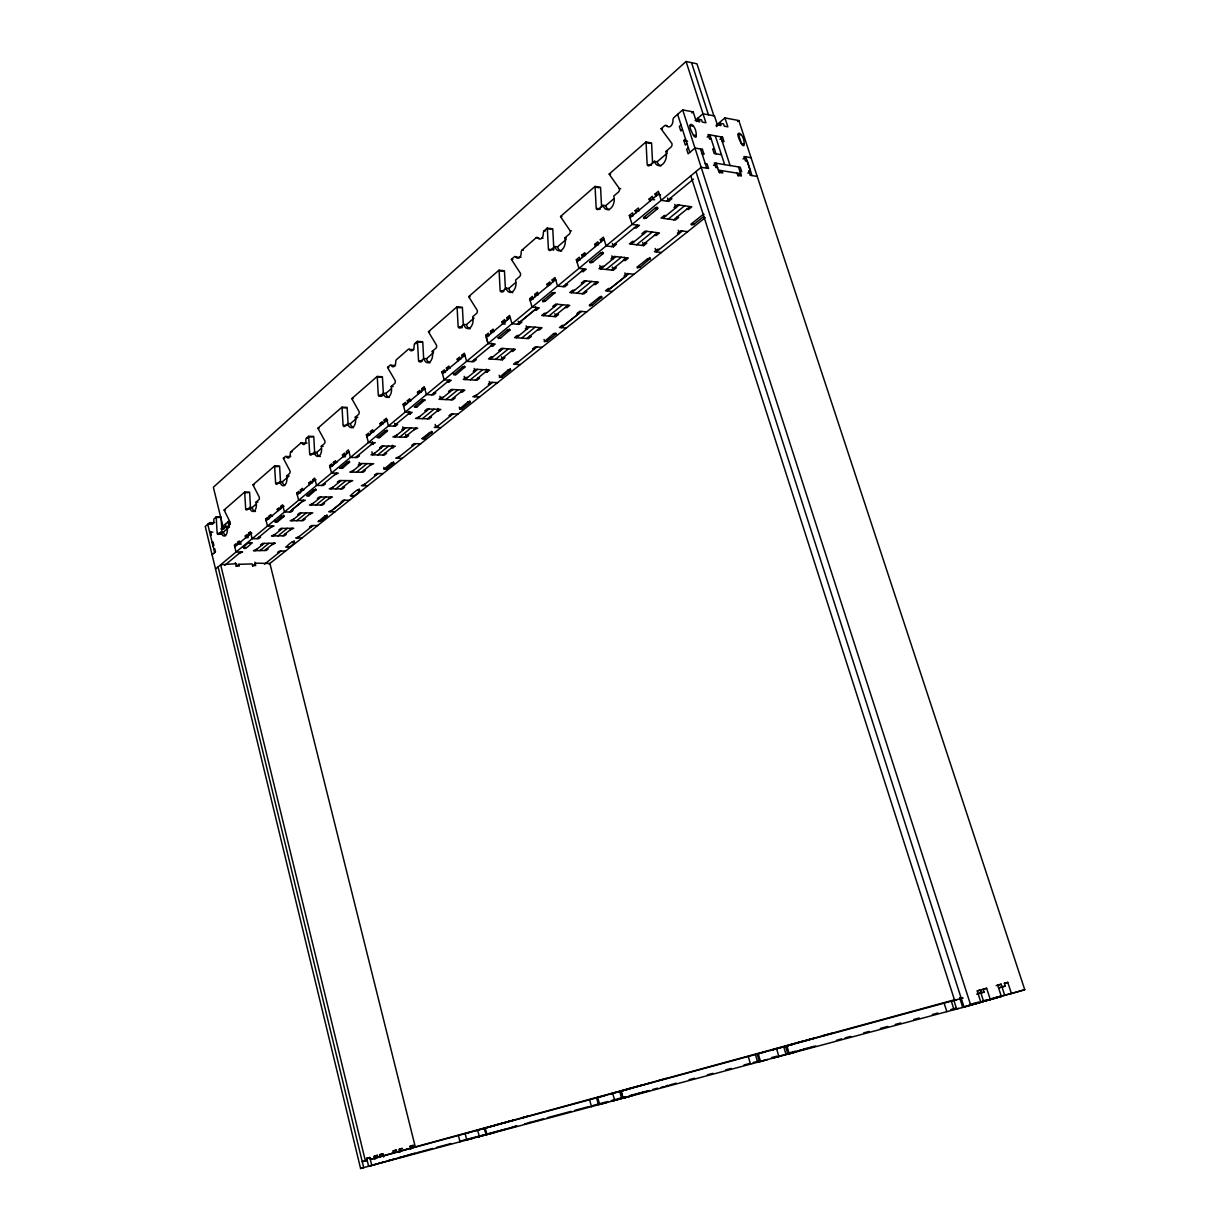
<?xml version="1.0" encoding="UTF-8"?>
<svg xmlns="http://www.w3.org/2000/svg" width="1230" height="1230" viewBox="0 0 1230 1230"><rect width="100%" height="100%" fill="white"/><g stroke="black" fill="none" stroke-linecap="round" stroke-linejoin="round"><path stroke-width="1.5" d="M251.95 542.876C244.678 540.77 238.666 556.544 251.95 542.876L249.49 542.922M306.762 495.644L309.114 495.752L316.079 489.724L313.558 490.047L306.762 495.644L309.268 495.644M339.987 468.215L342.371 468.369L349.628 461.911L347.152 462.311L339.972 468.215L342.524 468.246M377.256 437.45L379.655 437.634L387.481 430.9L384.852 431.192L377.241 437.45L379.824 437.511M414.433 406.746L416.862 406.992L425.057 399.75L422.474 400.134L414.418 406.746L417.032 406.853M498.196 337.604L498.319 338.481L500.671 337.943L510.066 329.871L507.267 330.132L498.181 337.604L500.856 337.789M542.722 300.843L542.784 301.796L545.198 301.242L555.145 292.509L552.362 292.894L542.722 300.843L545.413 301.089M286.052 546.996C293.524 548.918 299.505 533.62 286.052 546.996L288.42 546.95M350.427 495.69C358.714 497.843 365.525 481.007 350.427 495.69L352.841 495.69M421.998 438.603L424.319 438.787L432.176 432.084L429.716 432.483L421.998 438.603L424.504 438.664M556.052 333.976L555.776 333.069L553.685 333.638L544.26 341.648L546.873 341.264L556.068 333.976L553.485 333.791M589.524 305.055L589.539 305.993L591.891 305.44L601.962 296.937L599.271 297.306L589.524 305.055L592.107 305.286M637.355 266.91L637.309 267.925L639.738 267.371L650.47 258.3L647.718 258.669L637.355 266.91L639.969 267.202M713.892 115.82L696.964 63.822L686.063 61.5L213.359 487.249L222.891 526.271L228.842 521.151L229.672 524.534L228.811 525.272M222.015 533.236L221.077 517.43A1.86 0.953 88.4 0 0 221 516.923L216.142 516.954L214.343 518.522A1.86 0.953 88.3 0 0 213.82 519.813L213.789 521.474A3.705 1.891 88.3 0 1 211.068 523.842L210.376 522.812A1.845 0.938 88.3 0 0 209.531 522.719L205.241 526.471L360.59 1168.5L363.696 1167.67L218.094 566.907M216.142 516.954A1.86 0.953 88.4 0 1 216.219 517.476L217.157 533.313A1.86 0.953 88.1 0 0 218.433 534.281L221.016 532.083A6.55 3.367 88.2 0 0 225.521 535.511A6.55 3.367 88.2 0 0 227.073 526.886L229.703 524.657A1.876 0.969 88.3 0 0 230.148 522.166L224.291 510.435A1.891 0.969 88.6 0 1 224.137 509.973L244.616 492.108L249.552 492.123A1.907 0.999 88.9 0 1 249.629 492.646L250.582 508.851M244.616 492.108A1.907 0.999 88.9 0 1 244.709 492.63L245.662 508.866A1.907 0.999 88.7 0 0 246.999 509.85L249.705 507.529A6.734 3.536 88.7 0 0 254.425 510.957A6.734 3.536 88.7 0 0 256.071 502.086L258.823 499.734A1.937 1.015 88.9 0 0 259.299 497.181L253.18 485.25A1.937 1.015 89.1 0 1 253.026 484.774L274.567 465.986L279.548 466.047A1.953 1.046 89.5 0 1 279.641 466.601L280.594 483.221M274.567 465.986A1.968 1.046 89.5 0 1 274.644 466.524L275.612 483.19A1.968 1.046 89.2 0 0 277.011 484.174L279.871 481.73A6.903 3.705 89.3 0 0 284.807 485.158A6.903 3.705 89.3 0 0 286.575 475.995L289.465 473.519A1.983 1.076 89.5 0 0 289.973 470.89L283.577 458.759A1.983 1.061 89.7 0 1 283.392 458.267L285.421 456.499A1.983 1.061 89.7 0 1 286.39 456.561L287.159 457.622A3.982 2.137 89.8 0 0 290.249 454.931L290.295 453.132A1.999 1.076 89.8 0 1 290.895 451.733L300.904 443L304.686 443.092M300.904 443A2.014 1.092 -90 0 1 301.888 443.046L302.672 444.122A4.028 2.199 -89.9 0 0 305.855 441.355L305.901 439.541A2.014 1.107 -89.9 0 1 306.516 438.111L308.622 436.281L313.665 436.404A2.014 1.107 -89.8 0 1 313.773 436.957L314.742 454.07L310.329 453.993M308.622 436.281A2.03 1.107 -89.8 0 1 308.715 436.835L309.683 453.978A2.03 1.107 89.9 0 0 311.159 454.946L314.173 452.363A7.119 3.921 -90 0 0 319.4 455.776A7.119 3.921 -90 0 0 321.276 446.305L324.336 443.676A2.045 1.138 -89.8 0 0 324.874 440.955L318.139 428.609A2.045 1.122 -89.6 0 1 317.97 428.117L341.971 407.176L347.091 407.376A2.076 1.169 -89 0 1 347.183 407.945L348.182 425.519M341.971 407.176A2.076 1.169 -89.1 0 1 342.063 407.745L343.062 425.365A2.076 1.169 -89.4 0 0 344.615 426.333L347.783 423.612A7.334 4.121 -89.2 0 0 353.271 427.01A7.334 4.121 -89.2 0 0 355.27 417.216L358.514 414.449A2.106 1.184 -89.1 0 0 359.083 411.635L352.026 399.074A2.106 1.184 -88.8 0 1 351.826 398.566L377.164 376.457L382.361 376.734A2.137 1.23 -88.2 0 1 382.453 377.318L383.36 393.585M377.164 376.457A2.137 1.23 -88.2 0 1 377.272 377.057L378.286 395.168A2.137 1.23 -88.5 0 0 379.916 396.137L383.268 393.262A7.549 4.351 -88.4 0 0 389.049 396.629A7.549 4.351 -88.4 0 0 391.186 386.497L394.599 383.56A2.168 1.261 -88.2 0 0 395.214 380.654L387.788 367.878A2.168 1.245 -87.9 0 1 387.588 367.37L389.987 365.279A2.168 1.245 -87.9 0 1 391.109 365.264L392.001 366.371A4.351 2.506 -87.8 0 0 395.676 363.188L395.737 361.236A2.183 1.261 -87.8 0 1 396.444 359.652L408.268 349.335A2.199 1.276 -87.5 0 1 409.421 349.305L410.343 350.412A4.413 2.583 -87.3 0 0 414.11 347.137L414.172 345.153A2.214 1.292 -87.3 0 1 414.91 343.539L417.401 341.371L422.659 341.725A2.214 1.307 -87.2 0 1 422.766 342.324L423.689 359.114M417.401 341.371A2.214 1.292 -87.2 0 1 417.508 341.971L418.538 360.667A2.214 1.307 -87.5 0 0 420.26 361.62L423.827 358.56A7.811 4.613 -87.4 0 0 429.962 361.897A7.811 4.613 -87.4 0 0 432.237 351.365L435.881 348.259A2.245 1.338 -87.1 0 0 436.542 345.23L428.686 332.223A2.245 1.322 -86.8 0 1 428.486 331.7L456.991 306.824L462.311 307.269A2.291 1.368 -86.1 0 1 462.418 307.9L463.356 325.366M456.991 306.824A2.291 1.368 -86.1 0 1 457.099 307.454L458.144 326.703A2.291 1.368 -86.5 0 0 459.974 327.641L463.756 324.413A8.072 4.874 -86.3 0 0 470.229 327.703A8.072 4.874 -86.3 0 0 472.658 316.771L476.517 313.481A2.322 1.415 -86 0 0 477.225 310.344L468.953 297.107A2.322 1.399 -85.7 0 1 468.738 296.584L498.98 270.185L504.362 270.738A2.368 1.445 -84.8 0 1 504.469 271.384L505.438 289.388M498.98 270.185A2.368 1.445 -84.9 0 1 499.103 270.831L500.149 290.68A2.368 1.461 -85.2 0 0 502.086 291.602L506.099 288.174A8.349 5.151 -85 0 0 512.956 291.402A8.349 5.151 -85 0 0 515.57 280.071L519.675 276.565A2.399 1.491 -84.7 0 0 520.428 273.306L511.68 259.853A2.399 1.476 -84.4 0 1 511.449 259.315L514.325 256.809A2.399 1.476 -84.4 0 1 516.016 257.07A4.812 2.967 -84.2 0 0 519.398 257.608A4.812 2.967 -84.2 0 0 521.166 252.581A2.414 1.491 -84.2 0 1 522.058 250.059L536.249 237.667L538.971 237.99M536.249 237.667A2.445 1.522 -83.7 0 1 537.987 237.928A4.905 3.06 -83.5 0 0 541.492 238.42A4.905 3.06 -83.5 0 0 543.322 233.285A2.46 1.538 -83.4 0 1 544.229 230.717L547.227 228.104L552.67 228.765A2.46 1.538 -83.3 0 1 552.793 229.426L553.854 249.921M547.227 228.104A2.46 1.538 -83.3 0 1 547.35 228.749L548.426 249.306A2.46 1.553 -83.7 0 0 550.487 250.197L554.776 246.523A8.687 5.489 -83.4 0 0 562.079 249.69A8.687 5.489 -83.4 0 0 564.908 237.867L569.29 234.115A2.506 1.584 -83.1 0 0 570.105 230.717L560.803 217.018A2.491 1.568 -82.8 0 1 560.573 216.465L594.982 186.437L600.471 187.237A2.552 1.63 -81.6 0 1 600.594 187.913L601.593 207.317M620.704 188.713L619.32 188.513L609.465 174.599A2.598 1.661 -81.1 0 1 609.204 174.03L645.935 141.973L651.47 142.926A2.66 1.722 -79.8 0 1 651.608 143.618L652.623 163.698M645.935 141.973A2.66 1.722 -79.9 0 1 646.073 142.68L647.165 164.636A2.66 1.737 -80.2 0 0 649.502 165.481L654.391 161.299A9.394 6.165 -79.8 0 0 662.663 164.267A9.394 6.165 -79.8 0 0 665.937 151.428L670.934 147.154A2.706 1.784 -79.4 0 0 671.888 143.449L661.402 129.304A2.706 1.768 -79.2 0 1 661.125 128.72L664.63 125.675A2.706 1.768 -79.1 0 1 666.245 125.414L667.521 126.598A5.443 3.552 -78.9 0 0 672.887 121.924L673.01 119.525A2.737 1.784 -78.8 0 1 674.071 117.434L682.696 109.901L693.197 111.899L696.134 120.971L699.809 121.647L699.071 119.387L696.518 121.57M691.921 112.991L693.197 111.899M681.02 124.953L679.329 126.413L680.79 130.964L682.496 129.504M210.499 535.588L211.345 534.865L210.53 531.468L209.684 532.19L212.898 532.144M695.119 120.525L703.007 113.76L714.476 115.928L717.398 124.906L720.995 125.583L720.273 123.338L716.429 126.567M226.028 526.994L223.875 527.024L221.323 529.207L223.476 529.177M594.982 186.437A2.568 1.63 -81.7 0 1 595.105 187.114L596.196 208.347A2.552 1.645 -82.1 0 0 598.38 209.223L602.961 205.302L605.713 205.687A9.01 5.812 -81.7 0 0 609.188 209.838M602.961 205.302A9.025 5.812 -81.7 0 0 610.726 208.377A9.025 5.812 -81.7 0 0 613.77 196.062L618.444 192.065A2.598 1.676 -81.4 0 0 619.32 188.513M221.016 532.083L223.445 532.037L228.303 527.901M249.705 507.529L252.165 507.529L255.994 504.254M279.871 481.73L282.362 481.745L289.081 476.01M314.173 452.363L316.71 452.425L320.969 448.781M347.783 423.612L350.35 423.689L356.592 418.369M383.268 393.262L385.866 393.369L391.155 388.865M423.827 358.56L426.472 358.714L433.483 352.733M463.756 324.413L466.416 324.612L474.057 318.078M506.099 288.174L508.805 288.42L515.57 282.639M554.776 246.523L557.498 246.846L566.184 239.435M605.713 205.687L613.816 198.768M654.391 161.299L657.174 161.745L667.275 153.12M212.221 542.691L213.067 541.969L213.897 545.367L213.051 546.089M687.016 143.603L685.31 145.048L683.849 140.466L685.541 139.021M213.805 549.226L214.65 548.503L215.481 551.916L212.083 554.792M688.354 147.8L686.648 149.245L688.124 153.827L694.981 148.061L702.391 149.322L703.868 153.919L703.007 154.642M716.029 125.445L724.947 117.911L738.83 120.54L1024.759 989.72L1011.429 993.548L1007.77 982.355L1004.418 983.262L1005.248 986.122L998.545 987.951M707.204 137.099L709.848 134.87L715.998 153.827M701.53 150.045L702.391 149.322M737.554 121.616L738.83 120.54M719.981 139.297L722.548 137.145L724.009 141.665L722.21 141.342M241.264 544.075L238.005 544.137L237.575 542.399L239.358 540.923L239.773 542.661M248.183 537.664L245.739 537.71L245.293 535.957L247.092 534.466L247.538 536.203M249.029 534.958L248.598 533.205L250.413 531.698L252.165 538.725L258.715 538.617L260.545 537.126L258.9 537.141M270.569 527.532L274.075 525.979L267.464 526.056L265.68 518.952L267.54 517.399L267.986 519.183M269.539 517.876L269.093 516.093L270.969 514.54L271.415 516.323M277.703 511.096L277.242 509.297L279.149 507.713L279.594 509.512M281.178 508.19L280.732 506.391L282.639 504.807L284.468 512.003L291.11 511.972L293.032 510.389L291.372 510.389L301.719 501.855L305.348 500.241L298.659 500.256L296.814 492.984L298.767 491.339L299.228 493.168M300.873 491.8L300.397 489.971L302.38 488.325L302.841 490.155M309.453 484.651L308.991 482.821L310.99 481.145L311.451 482.975M313.127 481.591L312.651 479.746L314.665 478.07L316.556 485.435L323.305 485.481L325.32 483.805L323.644 483.805M334.575 474.811L338.327 473.12L331.546 473.058L329.609 465.616L331.67 463.879L332.161 465.755M333.884 464.31L333.392 462.449L335.467 460.712L335.959 462.572M345.492 456.807L342.939 456.76L342.447 454.885L344.554 453.132L345.046 455.008M371.399 444.461L375.304 442.708L368.416 442.539L366.386 434.913L368.585 433.083L369.092 434.99M370.922 433.467L370.414 431.561L372.613 429.716L373.121 431.638M380.516 425.472L380.009 423.551L382.238 421.69L382.761 423.612M384.621 422.059L384.114 420.122L386.358 418.246L388.449 425.98L395.368 426.195L397.628 424.335L395.906 424.273M408.129 414.202L409.851 414.264L412.173 412.358L405.208 412.112L403.086 404.286L405.393 402.364L405.931 404.316M407.868 402.702L407.33 400.749L409.667 398.797L410.205 400.765M418.031 394.246L417.493 392.278L419.845 390.294L420.399 392.278M422.367 390.617L421.829 388.649L424.212 386.666L426.41 394.584L433.406 394.892L435.804 392.924L434.052 392.847M446.997 382.176L448.75 382.269L451.21 380.255L444.153 379.886L441.924 371.875L444.384 369.83L444.937 371.829M446.982 370.122L446.429 368.124L448.904 366.063L449.457 368.078M457.76 361.159L457.191 359.145L459.697 357.054L460.266 359.068M462.357 357.33L461.788 355.301L464.31 353.195L466.616 361.312L473.704 361.743L476.241 359.652L474.473 359.544M490.801 346.091L492.584 346.214L495.198 344.062L488.064 343.57L485.712 335.344L488.325 333.161L488.91 335.221M491.093 333.407L490.509 331.347L493.138 329.148L493.722 331.208M505.253 324.059L502.578 323.844L501.978 321.768L504.638 319.539L505.238 321.614M507.483 319.754L506.883 317.678L509.574 315.434L512.003 323.782L519.168 324.336L521.874 322.106L520.09 321.968L534.712 309.899L536.511 310.052L539.293 307.777L532.083 307.146L529.623 298.706L532.39 296.384L533.021 298.506M535.342 296.568L534.712 294.447L537.51 292.11L538.14 294.231M547.55 286.406L546.92 284.268L549.749 281.901L550.394 284.038M552.762 282.054L552.132 279.917L554.991 277.519L557.544 286.083L564.785 286.79L567.66 284.422L565.862 284.238M581.467 271.4L583.266 271.584L586.233 269.155L578.946 268.386L576.347 259.714L579.299 257.239L579.96 259.407M582.436 257.347L581.775 255.179L584.757 252.688L585.418 254.871M595.443 246.523L594.782 244.339L597.811 241.803L598.472 243.986M601.009 241.88L600.348 239.681L603.392 237.144L606.098 245.939L613.401 246.8L616.476 244.263L614.662 244.047M634.449 227.75L636.279 227.981L639.446 225.367L632.097 224.414L629.33 215.496L632.497 212.852L633.189 215.081M635.849 212.867L635.157 210.638L638.355 207.978L639.047 210.207M649.794 201.259L649.102 198.999L652.346 196.293L653.053 198.537M655.774 196.277L655.067 194.017L658.342 191.28L661.217 200.336L668.582 201.397L671.888 198.691L670.043 198.414M234.776 546.843L250.859 533.451M266.141 520.721L283.1 506.606M297.276 494.798L315.141 479.915M330.101 467.462L348.951 451.779M366.909 436.819L386.881 420.183M403.625 406.238L424.765 388.649M442.493 373.874L464.894 355.224M510.189 317.525L486.311 337.404L488.079 343.57M530.238 300.812L555.637 279.671M577.008 261.882L604.084 239.343M630.037 217.725L659.065 193.556M215.527 569.013L701.162 167.28L708.572 168.495L707.081 163.882L705.236 163.575M281.562 516.446L275.12 522.058L277.734 521.628L284.145 516.323L281.562 516.446L284.038 516.431L283.7 515.093M590.123 261.698L600.194 253.395A1.86 0.784 -18.6 0 1 602.7 252.627A1.86 0.784 -18.6 0 1 602.931 253.718L592.86 262.005A1.845 0.784 -18.3 0 1 590.385 262.774A1.845 0.784 -18.3 0 1 590.139 261.698L592.86 262.005M643.905 217.31L654.698 208.408A1.937 0.846 -19.7 0 1 657.297 207.593A1.937 0.846 -19.7 0 1 657.45 208.793L646.657 217.679A1.922 0.83 -19.5 0 1 644.09 218.479A1.922 0.83 -19.5 0 1 643.92 217.31L646.657 217.679M224.782 565.262L240.926 551.947M257.07 538.648L272.414 526.01M289.45 511.972L303.687 500.241M321.614 485.466L336.62 473.104M355.547 457.514L373.566 442.662M393.631 426.149L410.436 412.296M431.638 394.815L449.442 380.162M456.438 374.397L464.971 366.848L462.326 367.247L453.516 374.689L456.007 374.673L453.793 374.243L453.378 372.736M471.92 361.635L493.399 343.939M517.369 324.197L537.495 307.608M562.971 286.621L584.404 268.955M611.571 246.584L637.601 225.136M666.737 201.136L693.474 179.119M713.477 165.404L716.152 163.206L719.12 172.385L722.779 172.969L722.025 170.678L719.442 172.8M255.071 550.702L264.05 543.383M273.183 535.942L282.439 528.393M291.848 520.736L301.396 512.941M311.098 505.038L320.953 497.012M330.962 488.848L341.141 480.546M351.488 472.12L362.004 463.541M383.576 445.967L372.705 454.823L371.906 451.825M394.615 436.957L405.869 427.794M417.293 418.477L428.932 409.006M452.809 389.541L440.771 399.35L439.894 396.214M477.548 369.369L465.063 379.547L464.171 376.365M490.247 359.022L503.193 348.474M516.369 337.727L529.792 326.796M543.46 315.649L557.405 304.287M571.596 292.709L586.08 280.917M615.876 256.624L600.84 268.893L599.794 265.449M631.236 244.109L646.888 231.348M662.862 218.325L679.175 205.041M236.314 566.4L238.897 564.293L252.135 563.94L252.55 565.646L255.717 565.554L254.902 562.172M259.899 550.594L268.893 543.291M278.026 535.865L287.313 528.331M296.738 520.69L306.301 512.925M316.033 505.023L325.904 497.012M335.944 488.863L346.137 480.576M356.5 472.166L367.032 463.618M377.748 454.916L388.634 446.09M399.704 437.096L410.958 427.948M422.413 418.661L434.067 409.19M445.921 399.581L457.99 389.787M470.26 379.809L482.76 369.661M495.49 359.345L508.436 348.828M521.628 338.112L535.065 327.195M548.765 316.095L562.71 304.763M576.932 293.217L591.415 281.455M606.19 269.462L621.258 257.239M636.617 244.755L652.284 232.04M668.274 219.063L684.603 205.81M743.043 159.024L745.795 156.794L751.961 175.552M264.696 550.502L273.721 543.199M282.869 535.803L292.171 528.285M301.611 520.644L311.205 512.895M320.938 505.007L330.839 497.012M340.894 488.879L351.104 480.623M361.497 472.228L372.044 463.695M382.776 455.008L393.677 446.198M404.762 437.234L416.048 428.102M427.517 418.83L439.187 409.39M451.056 399.796L463.141 390.033M475.426 380.085L487.941 369.969M500.687 359.667L513.663 349.166M526.87 338.496L540.324 327.611M554.038 316.525L567.999 305.24M582.236 293.724L596.735 281.993M611.525 270.031L626.608 257.839M641.983 245.416L657.666 232.731M673.671 219.786L689.999 206.579M391.463 447.966L395.322 446.229L381.854 445.937L379.67 447.72L381.362 447.751M396.829 435.143L392.893 436.911L406.423 437.265L408.668 435.466L406.976 435.42M436.804 411.297L440.863 409.467L427.179 408.929L424.842 410.835L426.564 410.912M485.404 371.998L487.126 372.106L489.648 370.061L475.779 369.277L473.273 371.322L475.011 371.414L474.165 368.416M492.8 356.915L491.047 356.808L488.479 358.899L502.394 359.775L504.961 357.684L503.239 357.576M546.197 313.389L544.429 313.235L541.661 315.495L555.76 316.664L558.528 314.434L556.775 314.28M603.792 266.449L602.008 266.249L599.01 268.694L613.263 270.231L616.261 267.802L614.493 267.617M623.533 260.299L625.317 260.499L628.346 258.039L614.062 256.409L611.033 258.884L612.817 259.084L611.833 255.84M634.311 241.572L632.512 241.357L629.406 243.894L643.736 245.616L646.842 243.11L645.058 242.894M252.519 566.092L256.163 563.155L269.908 563.478L415.279 1146.867M738 175.875L740.675 173.722L718.382 170.094M747.855 173.123L750.454 171.047L747.24 161.284L745.472 160.976L743.996 156.487L751.084 157.701M264.496 564.201L280.932 551.086M297.353 537.987L312.974 525.548M324.782 516.139L318.201 521.643L320.753 521.228L327.272 516.016L324.766 516.139L327.18 516.108L326.826 514.801M330.27 511.741L344.738 500.21M362.958 485.681L378.194 473.535M391.294 463.095L383.96 469.23L386.62 468.799L393.861 463.018L391.278 463.095L393.754 463.141L393.369 461.757M397.398 458.237L415.679 443.661M453.04 413.88L436.004 427.456L435.174 424.412M467.677 402.195L459.451 409.052L462.219 408.637L470.337 402.179L467.677 402.195L470.198 402.302L469.783 400.857M474.519 396.752L492.523 382.392M508.036 370.03L499.38 377.41L501.948 377.01L510.573 370.168L510.25 369.338L508.021 370.03L510.573 370.168L510.143 368.693M515.278 364.264L536.987 346.937M561.203 327.641L581.529 311.436M607.236 290.941L628.853 273.706M682.435 230.979L656.22 251.889L655.144 248.445M703.683 216.511L694.166 224.06A1.876 0.784 -20 0 1 691.644 224.859A1.876 0.784 -20 0 1 691.537 223.706L702.407 215.066A1.891 0.8 -20.2 0 1 704.021 214.328M624.886 272.906L625.855 276.089L610.141 288.62L608.42 288.45L605.498 290.772L612.417 291.449M269.17 564.063L705.267 217.679M313.389 490.155L315.91 490.17L315.557 488.787M614.693 1100.512L612.74 1093.439L484.482 1128.341L486.142 1134.798L970.747 1005.264L980.879 1002.342L977.189 990.934L980.74 989.935L981.663 992.779L984.046 992.118L983.124 989.274L986.645 988.274L990.335 999.621L1001.358 996.454L997.699 985.184L1001.159 984.2L1002.081 987.014M958.401 1008.416L956.617 1008.938L953.896 1000.436L956.402 999.79M961.706 1007.555L990.335 999.621M974.729 1003.803L978.234 1002.788M994.117 998.053L1000.913 996.1M761.17 1061.198L759.402 1061.705L757.142 1054.048L765.398 1051.788M762.323 1060.921L764.107 1060.414M804.113 1048.99L805.819 1048.498M767.658 1059.461L760.524 1061.505L758.264 1053.787M776.13 1057.077L772.594 1058.092L796.425 1051.542L792.904 1052.542M777.913 1056.601L782.019 1055.402M798.285 1050.789L801.453 1049.882M792.704 1052.757L787.892 1054.079L785.586 1046.3L794.057 1043.978M796.379 1051.773L789.23 1053.818L786.908 1045.992M836.477 1040.319L841.581 1038.858M473.627 1138.15L368.616 1166.271L366.678 1158.337L369.815 1157.476L371.814 1165.502M481.145 1136.043L477.778 1136.997L496.582 1131.815L466.785 1139.979L465.155 1133.599L494.921 1125.404L476.133 1130.585L479.5 1129.647M482.36 1135.72L486.757 1134.46M489.724 1133.737L492 1133.107M509.189 1128.233L512.218 1127.372M513.402 1126.88L516.662 1125.957M513.463 1127.034L516.754 1126.111L460.204 1141.071M524.426 1123.959L530.637 1122.267L528.562 1122.821M531.529 1122.052L543.552 1118.716M606.651 1102.557L599.61 1104.463L597.703 1097.498L604.745 1095.561M614.631 1100.312L611.172 1101.296L632.205 1095.515L628.745 1096.499M616.968 1099.651L620.412 1098.667M637.724 1093.747L644.658 1091.702M627.269 1096.883L622.918 1098.236L620.966 1091.164L625.332 1089.888M643.029 1092.425L646.442 1091.456L644.951 1091.856M630.144 1096.268L623.133 1098.267L621.165 1091.148L628.176 1089.18M666.537 1085.859L668.213 1085.383L665.722 1086.059M669.551 1085.06L676.254 1083.153M784.679 1046.499L788.784 1045.331M790.598 1044.839L794.119 1043.84L770.318 1050.42L773.855 1049.421M805.158 1040.734L809.97 1039.365M811.785 1038.873L815.229 1037.905L790.767 1044.654L794.242 1043.686M630.267 1088.504L609.25 1094.316L963.059 997.976L961.26 998.483M832.187 1033.2L823.808 1035.506L827.452 1034.507M977.712 993.84L980.864 992.948M998.622 987.921L1005.248 986.122M360.59 1168.5L414.941 1153.279M417.078 1152.695L420.245 1151.803M363.896 1161.228L362.25 1161.689L367.017 1160.382L366.525 1158.399L369.815 1157.476M367.017 1160.382L365.372 1160.843L220.662 564.77L236.575 563.663M376.934 1157.645L370.292 1159.46L471.982 1131.738M377.918 1157.338L377.425 1155.354L374.304 1156.215L374.781 1158.183L377.918 1157.338L380.101 1156.723L379.624 1154.739L382.868 1153.832L383.637 1157M394.599 1152.664L380.208 1156.661M396.598 1152.08L399.704 1151.203M413.48 1147.39L391.786 1153.433M480.715 1129.309L485.112 1128.079M488.064 1127.31L490.34 1126.68M498.919 1124.205L495.613 1125.127L515.093 1119.746L511.788 1120.668M500.133 1123.866L529.284 1115.779L522.75 1117.609L525.256 1116.932M505.453 1122.452L508.759 1121.514M626.808 1089.473L632.697 1087.72M634.173 1087.32L650.993 1082.692L629.299 1088.688M666.26 1078.464L659.096 1080.417L662.094 1079.602M1004.326 983.323L1007.77 982.355M775.638 1048.929L779.743 1047.76M795.41 1043.255L803.574 1041.011M805.419 1040.519L830.604 1033.584M377.425 1155.354L374.166 1156.262L374.95 1159.444M393.6 1152.925L393.108 1150.957L396.26 1150.096L396.752 1152.064M399.197 1149.281L402.379 1148.389L399.227 1149.251L399.996 1152.387M410.835 1149.373L410.067 1146.237L413.219 1145.361L413.711 1147.313L509.727 1121.114M393.108 1150.957L396.26 1150.096M410.051 1146.237L413.219 1145.361M996.146 985.584L1001.159 984.2M379.732 1154.693L382.868 1153.832M977.389 990.857L980.74 989.935M981.632 989.658L986.645 988.274M642.444 1084.906L526.886 1116.471M650.685 1082.661L665.799 1078.541M802.206 1041.333L663.77 1079.14M955.679 999.483L829.158 1034.03M386.589 1154.909L387.635 1154.616M406.054 1149.45L407.115 1149.158M410.543 1148.174L414.018 1147.252M976.635 994.148L984.046 992.118M398.797 1157.707L405.393 1155.939M407.514 1155.324L411.204 1154.278M412.004 1154.063L415.494 1153.156M421.829 1151.357L432.791 1148.42M436.435 1147.436L451.056 1143.516M547.212 1117.747L571.043 1111.351M574.702 1110.367L589.355 1106.447M593.029 1105.463L607.682 1101.527M611.356 1100.543L626.009 1096.622M629.668 1095.638L649.548 1090.518M652.592 1089.488L657.65 1088.135M661.048 1087.335L664.046 1086.536M689.061 1079.709L694.566 1078.233M707.373 1074.805L712.877 1073.329M725.7 1069.9L731.189 1068.424M744.012 1064.98L749.501 1063.504M753.16 1062.536L758.649 1061.06M771.471 1057.616L776.96 1056.139M789.783 1052.711L795.272 1051.235M803.098 1049.375L815.721 1045.992M845.133 1037.874L850.699 1036.383M863.675 1032.892L869.241 1031.401M880.373 1028.418L887.783 1026.435M895.209 1024.452L900.775 1022.96M913.752 1019.47L919.317 1017.979M932.294 1014.504L937.86 1013.013M950.836 1009.538L956.402 1008.047M969.394 1004.556L978.665 1002.066M982.37 1001.082L987.936 999.59M991.641 998.591L1012.982 992.979M1024.759 989.72L962.721 1007.293L959.6 997.561M388.695 1160.551L396.06 1158.583M497.258 1131.477L507.114 1128.833M631.221 1095.592L641.337 1092.886M648.056 1090.979L649.548 1090.58M794.841 1051.773L807.449 1048.39M809.094 1047.883L810.908 1047.407M812.261 1046.976L814.076 1046.499M984.507 1001.036L982.293 1001.635L1001.358 996.454M369.846 1165.886L371.414 1165.471M372.198 1165.256L377.164 1163.934M378.533 1163.426L384.806 1161.75M388.034 1160.828L389.095 1160.551M285.652 550.979L279.348 551.117L277.55 552.547L279.133 552.516M239.174 553.392L242.571 551.916L236.037 552.055L234.346 545.105L236.099 543.629L236.529 545.367M245.969 547.796L243.509 547.842L243.202 546.535M256.839 549.241L253.442 550.732L266.264 550.456L268.063 549.01L266.464 549.041M292.14 542.153L294.508 542.107L294.17 540.816M262.221 544.859L260.606 544.875L262.421 543.414L275.289 543.168L271.876 544.675M302.103 537.91L295.754 538.017L299.197 536.511M237.575 542.399L240.834 542.338M274.997 534.45L271.522 535.973L284.453 535.773L286.298 534.281L284.699 534.297M245.293 535.957L248.568 535.911M280.548 529.915L278.918 529.946L280.778 528.423L293.755 528.254L290.28 529.792M217.772 533.297L220.8 533.251M248.598 533.205L251.873 533.159M218.433 534.281L221.277 534.235M317.74 525.487L311.359 525.564L309.468 527.07L311.067 527.055M227.073 526.886L229.518 526.855M221.077 528.746L224.291 528.716L223.875 527.024M277.719 521.628L275.243 521.658L274.92 520.321M318.37 521.243L320.753 521.228M210.745 522.704L214.374 522.673A1.845 0.938 88.3 0 1 214.65 522.519M210.069 524.241L207.762 524.272L214.635 552.639M265.68 518.952L268.986 518.922M293.709 519.183L290.188 520.751L303.21 520.628L305.117 519.091L303.487 519.106M299.444 514.509L297.798 514.524L299.72 512.956L312.804 512.879L309.253 514.448M269.093 516.093L272.399 516.077M216.219 517.476L219.863 517.446M277.242 509.297L280.563 509.282M224.137 509.973L225.367 509.973M335.083 511.726L328.656 511.757L332.223 510.189L342.755 501.794L341.141 501.809L343.124 500.21L349.581 500.21M280.732 506.391L284.053 506.391M246.277 508.866L249.352 508.851M256.071 502.086L257.931 502.086M313.035 503.439L309.422 505.038L322.552 505.007L324.52 503.424L322.89 503.424M318.939 498.627L317.294 498.627L319.277 496.997L332.454 497.012L328.825 498.627M244.709 492.63L248.399 492.646M296.814 492.984L300.151 492.984M300.397 489.971L303.749 489.986M357.177 490.309L359.606 490.309L359.252 488.971M253.026 484.774L254.256 484.789M367.832 485.712L361.343 485.681L365.018 484.051M332.961 487.188L329.286 488.833L342.509 488.879L344.538 487.249L342.893 487.234M339.08 482.221L337.404 482.206L339.449 480.53L352.733 480.638L349.028 482.283M308.991 482.821L312.343 482.837M276.243 483.19L279.979 483.221M312.651 479.746L316.018 479.777M383.084 473.596L376.549 473.519L374.458 475.195L376.088 475.211M286.575 475.995L288.45 476.01M353.564 470.413L349.797 472.089L363.127 472.243L365.218 470.552L363.557 470.521M369.892 465.401L373.689 463.71L360.298 463.51L358.191 465.248L359.867 465.263L359.129 462.48M329.609 465.616L332.992 465.663M274.644 466.524L278.395 466.585M386.635 468.799L384.175 468.768L383.806 467.4M333.392 462.449L336.789 462.495M346.968 462.434L349.52 462.48L349.166 461.066M402.318 458.313L395.737 458.206L399.55 456.499M286.682 456.53L290.434 456.591A1.983 1.061 89.7 0 1 290.741 456.422M283.392 458.267L284.653 458.298M342.447 454.885L345.861 454.946M357.699 455.761L359.391 455.792L357.254 457.545L350.427 457.422L348.444 449.888L346.322 451.656L346.814 453.547M374.827 453.071L370.983 454.793L384.421 455.038L386.589 453.301L384.913 453.255M290.895 451.733L292.156 451.764M321.276 446.305L323.183 446.352M420.629 443.769L414.018 443.615L411.804 445.383L413.449 445.429M308.715 436.835L312.497 436.927M306.516 438.111L307.777 438.141M366.386 434.913L369.83 435.005M384.667 431.33L387.25 431.392L386.866 429.962M429.547 432.606L432.038 432.668L431.638 431.253M370.414 431.561L373.843 431.653M343.693 425.38L346.691 425.472M413.757 429.947L417.708 428.163L404.132 427.748L401.872 429.593L403.578 429.639L402.794 426.779M317.97 428.117L319.231 428.148M380.009 423.551L383.453 423.658M438.295 425.611L434.328 427.394L440.986 427.61M384.114 420.122L387.558 420.245M419.584 416.601L415.555 418.415L429.193 418.892L431.499 417.016L429.808 416.955M355.27 417.216L357.853 417.308M458.037 414.064L451.349 413.818L449.012 415.679L450.672 415.74M342.063 407.745L345.907 407.899M403.086 404.286L406.561 404.424M462.234 408.637L459.728 408.545L459.313 407.099M351.826 398.566L353.118 398.628M407.33 400.749L410.82 400.888M378.932 395.199L383.468 395.399M379.916 396.137L381.869 396.214M422.274 400.273L424.888 400.38M479.562 396.967L472.827 396.675L476.933 394.815M443.138 397.398L441.401 397.321L439.018 399.273L452.732 399.873L455.146 397.936L453.424 397.859M450.365 391.509L448.627 391.432L451.056 389.449L464.832 390.11L462.388 392.078L460.681 391.986M417.493 392.278L420.983 392.432M391.186 386.497L393.139 386.589M421.829 388.649L425.334 388.818M497.581 382.653L490.816 382.299L488.341 384.283L490.032 384.375L489.202 381.438M377.272 377.057L381.162 377.256M467.523 377.518L465.786 377.425L463.31 379.455L477.132 380.178L479.608 378.164L477.886 378.071M441.924 371.875L445.445 372.075M502.148 376.887L499.611 376.749L499.18 375.273M446.429 368.124L449.949 368.324M391.294 365.356L395.199 365.587A2.168 1.245 -87.9 0 1 395.553 365.372M387.588 367.37L388.895 367.447M462.111 367.386L464.755 367.539L464.356 366.017M520.367 364.572L513.556 364.157L516.123 362.097L517.83 362.204M419.184 360.697L422.474 360.897M420.26 361.62L421.582 361.697M457.191 359.145L460.727 359.36M432.237 351.365L433.56 351.442M461.788 355.301L465.324 355.532M409.575 349.412L413.511 349.674A2.199 1.292 -87.4 0 1 413.88 349.458M414.91 343.539L416.217 343.631M500.564 350.596L498.811 350.473L501.41 348.351L515.37 349.289L512.756 351.396L511.019 351.288M542.107 347.291L535.265 346.829L532.636 348.936L534.343 349.043M417.508 341.971L421.444 342.232M428.486 331.7L429.793 331.793M547.089 341.125L544.521 340.941L544.075 339.418M519.014 335.559L517.246 335.421L514.586 337.604L528.577 338.619L531.252 336.451L529.515 336.328M485.712 335.344L489.279 335.606M458.805 326.75L462.126 327.011M507.052 330.286L509.727 330.486L509.297 328.933M459.974 327.641L461.957 327.795M490.509 331.347L494.076 331.608M537.587 329.794L539.34 329.932L542.046 327.749L527.993 326.657L525.302 328.856L527.055 328.994L526.163 325.904M566.338 328.041L559.466 327.503L562.202 325.32L563.924 325.458L578.715 313.681L576.993 313.527L579.791 311.282L586.679 311.882M501.978 321.768L505.545 322.06M506.883 317.678L510.465 317.97M457.099 307.454L461.081 307.777M468.738 296.584L470.075 296.691M554.561 306.578L552.793 306.424L555.591 304.133L569.721 305.394L566.907 307.654L565.154 307.5M529.623 298.706L533.22 299.028M552.147 293.048L554.853 293.309M599.041 297.46L601.639 297.706L601.163 296.153M500.825 290.741L503.962 291.033M534.712 294.447L538.325 294.785M502.086 291.602L503.439 291.725M574.441 290.372L572.657 290.203L569.798 292.54L583.958 293.893L586.848 291.572L585.08 291.387M546.92 284.268L550.533 284.622M552.132 279.917L555.76 280.271M583.128 283.284L581.344 283.115L584.265 280.732L598.472 282.177L595.551 284.53L593.783 284.361M499.103 270.831L503.132 271.246M625.855 276.089L624.117 275.904L627.1 273.521L634.05 274.259M511.449 259.315L512.802 259.453M515.678 256.962L519.721 257.393A2.399 1.476 -84.3 0 1 521.059 257.285M576.347 259.714L579.976 260.114M522.058 250.059L523.411 250.213M549.103 249.382L553.177 249.844M581.775 255.179L585.418 255.594M600.179 253.395L602.915 253.718L602.423 252.073M647.503 258.838L650.116 259.13L649.609 257.531M594.782 244.339L598.426 244.77M661.448 252.504L654.452 251.673L657.558 249.198L659.311 249.413M564.908 237.867L566.277 238.036M544.229 230.717L545.597 230.871M600.348 239.681L603.991 240.127M570.105 230.717L571.473 230.886M547.35 228.749L551.424 229.257M643.705 233.915L641.906 233.685L645.058 231.117L659.418 232.947L656.266 235.499L654.468 235.284M687.693 231.671L680.667 230.748L677.484 233.3L679.237 233.531L678.207 230.256M560.573 216.465L561.926 216.634M691.552 223.722L694.181 224.075M629.33 215.496L633.004 215.988M596.888 208.439L600.086 208.869M598.38 209.223L599.763 209.407M635.157 210.638L638.831 211.145M666.076 215.681L664.262 215.435L661.033 218.079L675.424 220.016L678.668 217.403L676.884 217.157M654.683 208.408L657.45 208.793L656.928 207.101M686.678 209.238L688.462 209.5L691.767 206.84L677.33 204.764L674.04 207.455L675.854 207.716L674.793 204.349M649.102 198.999L654.621 199.798M655.067 194.017L660.602 194.832M595.105 187.114L599.225 187.713M609.204 174.03L610.587 174.245M647.872 164.743L651.331 165.297M757.25 176.428L750.162 175.26L748.67 170.755L750.454 171.047M717.644 167.787L715.814 167.495L714.323 162.913L740.245 167.219L741.721 171.739L739.937 171.447M665.937 151.428L667.321 151.659M646.073 142.68L650.224 143.387M702.023 153.612L703.868 153.919M721.457 154.749L714.169 153.504L712.693 148.953L714.522 149.261M683.849 140.466L687.555 141.127M661.125 128.72L662.524 128.965M693.443 135.146L696.226 135.654A1.999 1.122 53.3 0 1 695.396 137.114A1.999 1.122 53.3 0 1 693.443 135.146C683.865 118.357 696.81 123.415 696.226 135.654M744.15 144.187L741.505 143.71C732.096 127.29 744.519 132.225 744.15 144.187A1.937 1.076 54.1 0 1 743.351 145.617A1.937 1.076 54.1 0 1 741.475 143.71L738.446 134.393L741.09 134.885M711.324 139.405L709.495 139.082L708.034 134.531L722.548 137.145M666.014 125.921L667.413 126.183M690.384 125.629L693.167 126.137M699.071 119.387L701.546 119.848L702.284 122.108L705.928 122.785L686.063 61.5M720.273 123.338L723.563 123.953L724.286 126.183L727.868 126.844L724.947 117.911M738.461 166.911L741.429 175.998L737.846 175.413L737.093 173.138M1001.604 985.784L1004.726 995.347M720.734 136.822L730.097 165.527M691.521 62.669L708.465 114.79M715.307 135.853L724.67 164.62M697.917 118.126L699.086 121.724M980.479 991.734L983.616 1001.42M700.547 149.014L706.727 168.187M682.696 109.901L970.747 1005.264M677.622 114.329L689.83 152.382M695.98 171.57L964.028 1007.063M690.845 175.813L954.603 1000.298M951.297 1001.128L954.003 1009.599M944.117 1003.142L946.839 1011.66M667.521 198.015L668.582 201.397M642.721 242.356L643.736 245.616M624.317 257.27L625.317 260.499M612.402 243.509L613.401 246.8M612.294 267.018L613.263 270.231M582.297 268.355L583.266 271.584M783.725 1046.792L786.032 1054.541M776.591 1048.806L778.898 1056.585M554.838 313.558L555.76 316.664M755.404 1054.51L757.649 1062.151M535.588 306.9L536.511 310.052M748.286 1056.508L750.531 1064.181M518.26 321.214L519.168 324.336M501.533 356.762L502.394 359.775M491.708 343.139L492.584 346.214M486.28 369.108L487.126 372.106M437.711 408.468L438.51 411.358M619.751 1091.471L621.688 1098.528M596.565 1097.79L598.457 1104.74M409.067 411.358L409.851 414.264M589.601 1099.743L591.492 1106.723M405.654 434.436L406.423 437.265M394.584 423.305L395.368 426.195M392.37 445.199L393.139 448.012M372.352 441.662L373.105 444.507M485.681 1129.755L486.926 1134.614M484.697 1128.325L486.373 1134.844M477.686 1130.247L479.362 1136.72M458.406 1135.49L460.035 1141.901M238.897 564.293L239.327 566L236.129 566.092L235.314 562.663M227.981 521.889L229.226 526.963M225.428 524.088L226.674 529.146M389.187 397.49A7.534 4.351 -88.4 0 1 385.866 393.369M353.502 427.763A7.319 4.136 -89.2 0 1 350.35 423.689M320.354 456.499A7.119 3.921 -90 0 1 316.71 452.425M305.947 443.123A1.999 1.092 -90 0 1 306.931 443.154M284.607 485.435A6.903 3.721 89.3 0 1 282.362 481.745M255.471 511.526A6.719 3.536 88.7 0 1 252.165 507.529M225.505 535.634A6.55 3.367 88.2 0 1 223.445 532.037M542.123 238.051A2.445 1.522 -83.6 0 1 543.06 238.189M660.848 165.973A9.379 6.165 -79.8 0 1 657.174 161.745M561.664 251.151A8.671 5.489 -83.4 0 1 557.498 246.846M512.71 292.679A8.333 5.151 -85 0 1 508.805 288.42M470.106 328.825A8.057 4.874 -86.2 0 1 466.416 324.612M429.962 362.881A7.795 4.613 -87.3 0 1 426.472 358.714"/></g></svg>
